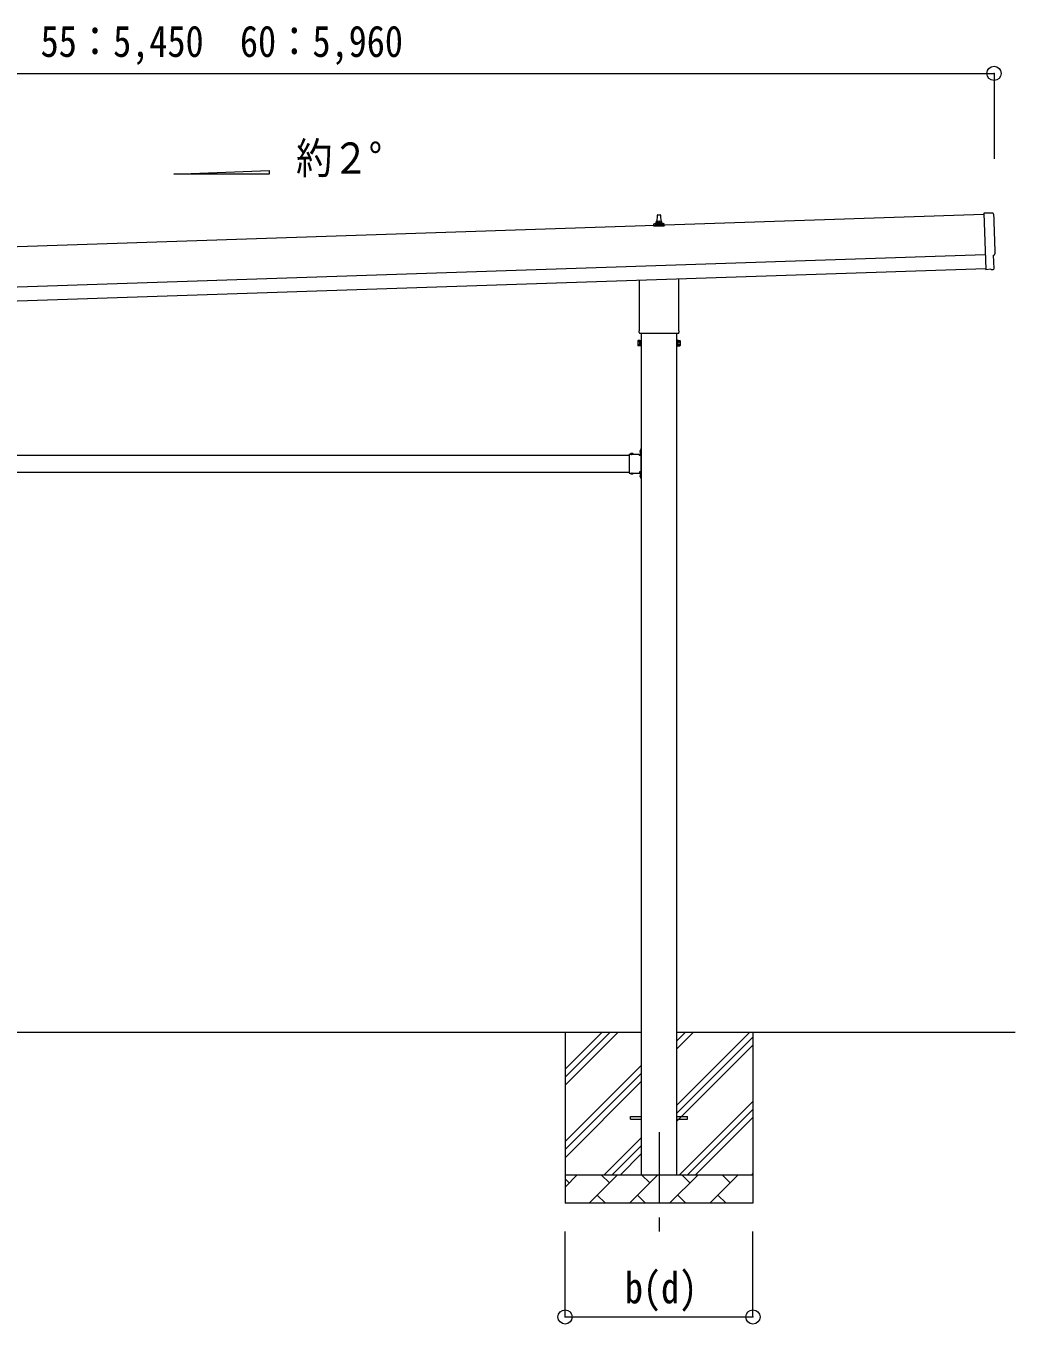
# Model space of a CAD drawing. Units: millimetres at full size, sheet at 1:50; details may follow other scales. Extents: x -14053 to 14053, y -9700 to 9700.
# Drawn here: x 5667 to 9142, y -6082 to -1522 of the extents above; entities that cross this region are included whole.
import ezdxf
from ezdxf.enums import TextEntityAlignment as Align

# ---------------------------------------------------------------- set-up
doc = ezdxf.new("R2010")
doc.units = ezdxf.units.MM
doc.header["$LTSCALE"] = 50
doc.header["$PDMODE"] = 32
doc.header["$PDSIZE"] = 50
doc.linetypes.add('CHAIN1', pattern=[8, 5, -1, 1, -1])
doc.linetypes.add('USER8', pattern=[4, 3, -1])
for name, color, linetype, lineweight in [('0-2_建具', 4, 'Continuous', 9), ('0-3_階段', 7, 'CHAIN1', 9), ('0-4_設備', 7, 'Continuous', 9), ('0-7_ハッチ', 7, 'Continuous', 9), ('0-8_外構', 6, 'Continuous', 9)]:
    doc.layers.add(name, color=color, linetype=linetype, lineweight=lineweight)
doc.styles.add('ＭＳ ゴシック', font='')
doc.styles.get('ＭＳ ゴシック').set_extended_font_data('MS Gothic')

msp = doc.modelspace()

# ---------------------------------------------------------------- linework, layer by layer
at = {"layer": '0-2_建具'}
for p, q in [((9032.91, -2184.46), (3649.9, -2363.89)), ((7885.55, -2209.94), (7886.27, -2186.42)), ((7887.27, -2185.44), (7895.82, -2185.44)), ((7896.82, -2186.42), (7897.55, -2209.94)), ((7873.3, -2225.44), (7873.3, -2217.73)), ((7909.8, -2225.44), (7873.3, -2225.44)), ((7873.68, -2216.94), (7909.41, -2216.94)), ((7874.06, -2216.76), (7880.78, -2215.13)), ((7881.16, -2214.94), (7901.93, -2214.94)), ((7881.55, -2214.16), (7881.55, -2209.94)), ((7882.55, -2209.94), (7900.55, -2209.94)), ((7901.55, -2214.16), (7901.55, -2209.94)), ((7909.03, -2216.76), (7902.31, -2215.13)), ((7909.8, -2225.44), (7909.8, -2217.73)), ((3654.56, -2503.81), (9037.57, -2324.38)), ((3656.23, -2553.79), (9039.24, -2374.35)), ((7823.25, -2589.43), (7823.25, -2414.98)), ((7959.85, -2410.43), (7959.85, -2589.43)), ((9039.33, -2377.12), (9039.37, -2378.12)), ((9058.99, -2377.46), (9065.89, -2376.87)), ((7821.55, -2598.2), (7821.55, -2592.7)), ((7961.55, -2592.7), (7961.55, -2598.2)), ((7817.55, -2627.7), (7818.3, -2626.39)), ((7817.55, -2627.7), (7817.55, -2644.7)), ((7824.55, -2631.3), (7818.3, -2631.3)), ((7824.55, -2641.11), (7818.3, -2641.11)), ((7959.48, -2601.7), (7823.61, -2601.7)), ((7829.05, -2601.7), (7829.05, -5557.54)), ((7954.05, -5557.54), (7954.05, -2601.7)), ((7958.55, -2631.3), (7964.79, -2631.3)), ((7958.55, -2641.11), (7964.79, -2641.11)), ((7965.55, -2627.7), (7964.79, -2626.39)), ((7965.55, -2627.7), (7965.55, -2644.7)), ((7817.55, -2644.7), (7818.3, -2646.02)), ((7824.55, -2646.02), (7818.3, -2646.02)), ((7827.05, -2645.4), (7824.55, -2645.4)), ((7956.05, -2645.4), (7958.55, -2645.4)), ((7958.55, -2646.02), (7964.79, -2646.02)), ((7965.55, -2644.7), (7964.79, -2646.02)), ((7827.05, -3006.54), (7829.05, -3006.54)), ((7827.05, -3006.54), (7827.05, -3026.54)), ((7829.05, -3006.54), (7829.05, -3026.54)), ((4896.05, -3029.54), (7787.05, -3029.54)), ((7787.05, -3026.54), (7787.05, -3092.54)), ((7787.05, -3026.54), (7827.05, -3026.54)), ((7790.15, -3026.03), (7790.15, -3026.54)), ((7790.15, -3026.54), (7801.95, -3026.54)), ((7826.54, -3010.64), (7827.05, -3010.64)), ((7827.05, -3010.64), (7827.05, -3022.44)), ((7829.05, -3013.54), (7827.05, -3013.54)), ((7829.05, -3019.54), (7827.05, -3019.54)), ((7827.05, -3030.54), (7827.05, -3088.54)), ((4896.05, -3089.54), (7787.05, -3089.54)), ((7787.05, -3092.54), (7827.05, -3092.54)), ((7790.15, -3093.05), (7790.15, -3092.54)), ((7790.15, -3092.54), (7801.95, -3092.54)), ((7823.05, -3089.54), (7828.55, -3089.54)), ((7827.05, -3090.54), (7823.05, -3090.54)), ((7826.54, -3096.64), (7827.05, -3096.64)), ((7827.05, -3092.54), (7827.05, -3112.54)), ((7827.05, -3096.64), (7827.05, -3108.44)), ((7829.05, -3099.54), (7827.05, -3099.54)), ((7829.05, -3092.54), (7829.05, -3112.54)), ((7829.05, -3105.54), (7827.05, -3105.54)), ((7827.05, -3112.54), (7829.05, -3112.54)), ((7791.55, -5353.04), (7829.05, -5353.04)), ((7791.55, -5362.04), (7791.55, -5353.04)), ((7791.55, -5362.04), (7829.05, -5362.04)), ((7954.05, -5353.04), (7991.55, -5353.04)), ((7954.05, -5362.04), (7991.55, -5362.04)), ((7991.55, -5362.04), (7991.55, -5353.04))]:
    msp.add_line(p, q, dxfattribs=at)
for points in [[(9064.35, -2179.97), (9032.74, -2179.37), (9039.33, -2377.12)], [(9068.63, -2373.79), (9067.06, -2326.78), (9067.66, -2326.76)], [(9058.24, -2377.22), (9057.55, -2376.61), (9039.37, -2378.12)], [(7824.55, -2646.02), (7824.55, -2626.39), (7818.3, -2626.39)], [(7824.55, -2645.4), (7824.55, -2627), (7827.05, -2627)], [(7958.55, -2645.4), (7958.55, -2627), (7956.05, -2627)], [(7958.55, -2646.02), (7958.55, -2626.39), (7964.79, -2626.39)], [(7790.15, -3026.03), (7801.95, -3026.03), (7801.95, -3026.54)], [(7827.05, -3030.54), (7823.05, -3030.54), (7823.05, -3028.54), (7827.05, -3028.54)], [(7823.05, -3029.54), (7828.55, -3029.54), (7828.55, -3089.54)], [(7826.54, -3010.64), (7826.54, -3022.44), (7827.05, -3022.44)], [(7790.15, -3093.05), (7801.95, -3093.05), (7801.95, -3092.54)], [(7827.05, -3088.54), (7823.05, -3088.54), (7823.05, -3090.54)], [(7826.54, -3096.64), (7826.54, -3108.44), (7827.05, -3108.44)]]:
    msp.add_lwpolyline(points, dxfattribs=at)
for points in [[(7827.05, -2646.7), (7827.05, -2625.7), (7829.05, -2625.7), (7829.05, -2646.7)], [(7956.05, -2646.7), (7956.05, -2625.7), (7954.05, -2625.7), (7954.05, -2646.7)]]:
    msp.add_lwpolyline(points, close=True, dxfattribs=at)
at = {"layer": '0-2_建具', "linetype": 'USER8'}
for points in [[(7793.55, -3023.93), (7794.9, -3026.71), (7796.05, -3027.31)], [(7798.55, -3023.93), (7797.19, -3026.71), (7796.05, -3027.31)], [(7824.43, -3014.04), (7827.21, -3015.39), (7827.82, -3016.54)], [(7824.43, -3019.04), (7827.21, -3017.68), (7827.82, -3016.54)], [(7793.55, -3095.15), (7794.9, -3092.37), (7796.05, -3091.76)], [(7798.55, -3095.15), (7797.19, -3092.37), (7796.05, -3091.76)], [(7824.43, -3100.04), (7827.21, -3101.39), (7827.82, -3102.54)], [(7824.43, -3105.04), (7827.21, -3103.68), (7827.82, -3102.54)]]:
    msp.add_lwpolyline(points, dxfattribs=at)
at = {"layer": '0-2_建具'}
for centre, radius, start, end in [((7887.27, -2186.44), 1, 90, 178.60509), ((7895.82, -2186.44), 1, 1.39491, 90), ((7874.3, -2217.73), 1, 103.62699, 180), ((7880.55, -2214.16), 1, 283.62699, 0), ((7885.63, -2210.58), 4.13, 90, 171.17633), ((7882.55, -2210.94), 1, 90, 180), ((7894.88, -2209.94), 4.83, 133.60282, 180), ((7888.21, -2209.94), 4.83, 0, 46.39718), ((7897.46, -2210.58), 4.13, 8.82367, 90), ((7900.55, -2210.94), 1, 0, 90), ((7902.55, -2214.16), 1, 180, 256.37301), ((7908.8, -2217.73), 1, 0, 76.37301), ((7825.55, -2592.7), 4, 125.09963, 180), ((7825.55, -2598.2), 4, 180, 194.47751), ((7957.55, -2592.7), 4, 0, 54.90037), ((7957.55, -2598.2), 4, 345.52249, 0), ((7821.89, -2628.84), 4.34, 145.61575, 214.38425), ((7833.79, -2636.2), 16.24, 162.41205, 197.58795), ((7821.89, -2643.57), 4.34, 145.61575, 214.38425), ((7825.55, -2598.2), 4, 194.47751, 241.04498), ((7957.55, -2598.2), 4, 298.95502, 345.52249), ((7949.3, -2636.2), 16.24, 342.41205, 17.58795), ((7961.2, -2628.84), 4.34, 325.61575, 34.38425), ((7961.2, -2643.57), 4.34, 325.61575, 34.38425), ((7796.05, -3031.77), 8.23, 44.2189, 135.7811), ((7832.28, -3016.54), 8.23, 134.2189, 225.7811), ((7827.05, -3026.54), 2, 270, 0), ((7796.05, -3087.31), 8.23, 224.2189, 315.7811), ((7832.28, -3102.54), 8.23, 134.2189, 225.7811), ((7827.05, -3092.54), 2, 0, 90)]:
    msp.add_arc(centre, radius, start, end, dxfattribs=at)
for centre, major_axis, ratio, start_param, end_param in [((9064.29, -2182.97), (3, 0.1), 0.99863, 6.2683889, 7.8016218), ((13829.85, -2094.58), (-4760.73, -158.69), 0.99863, 6.2683889, 6.2976778), ((9067.52, -2322.37), (4.4, 0.15), 0.99863, 4.712389, 6.2976778), ((9058.9, -2376.47), (0.75, -0.666), 0.9974, 4.712389, 5.5252311), ((9065.63, -2373.88), (2.25, -2), 0.9974, 5.5252311, 7.0411395)]:
    msp.add_ellipse(centre, major_axis=major_axis, ratio=ratio, start_param=start_param, end_param=end_param, dxfattribs=at)
at = {"layer": '0-3_階段'}
msp.add_line((7891.55, -5407.54), (7891.55, -5756.54), dxfattribs=at)
at = {"layer": '0-4_設備'}
for p, q in [((7829.05, -5057.54), (4854.05, -5057.54)), ((7561.55, -5057.54), (7561.55, -5657.54)), ((7561.55, -5242.59), (7746.6, -5057.54)), ((7561.55, -5214.3), (7718.31, -5057.54)), ((7561.55, -5186.02), (7690.03, -5057.54)), ((9142.42, -5057.54), (7954.05, -5057.54)), ((7954.05, -5312.64), (8209.14, -5057.54)), ((7954.05, -5114.65), (8011.15, -5057.54)), ((7954.05, -5086.36), (7982.87, -5057.54)), ((8221.55, -5057.54), (8221.55, -5657.54)), ((7954.05, -5340.92), (8221.55, -5073.42)), ((7954.05, -5369.21), (8221.55, -5101.71)), ((7561.55, -5440.58), (7829.05, -5173.08)), ((7561.55, -5468.86), (7829.05, -5201.36)), ((7561.55, -5497.15), (7829.05, -5229.65)), ((7963.7, -5557.54), (8221.55, -5299.7)), ((7991.99, -5557.54), (8221.55, -5327.98)), ((8020.27, -5557.54), (8221.55, -5356.26)), ((7699.14, -5557.54), (7829.05, -5427.64)), ((7727.43, -5557.54), (7829.05, -5455.92)), ((7755.71, -5557.54), (7829.05, -5484.21)), ((7561.55, -5557.54), (8221.55, -5557.54)), ((7561.55, -5600.43), (7604.44, -5557.54)), ((7645.86, -5657.54), (7745.86, -5557.54)), ((7717.31, -5586.09), (7688.75, -5557.54)), ((7787.28, -5657.54), (7887.28, -5557.54)), ((7858.73, -5586.09), (7830.17, -5557.54)), ((7928.7, -5657.54), (8028.7, -5557.54)), ((8000.15, -5586.09), (7971.6, -5557.54)), ((8070.12, -5657.54), (8170.12, -5557.54)), ((8141.57, -5586.09), (8113.02, -5557.54)), ((8218.26, -5557.54), (8221.55, -5554.25)), ((7575.89, -5586.09), (7561.55, -5571.75)), ((7674.41, -5628.98), (7702.97, -5657.54)), ((7815.83, -5628.98), (7844.39, -5657.54)), ((7957.26, -5628.98), (7985.81, -5657.54)), ((8098.68, -5628.98), (8127.23, -5657.54)), ((8221.55, -5657.54), (7561.55, -5657.54))]:
    msp.add_line(p, q, dxfattribs=at)
at = {"layer": '0-7_ハッチ', "color": 4}
for p, q in [((6186.23, -2042.35), (6522.23, -2029.93)), ((6522.23, -2042.35), (6186.23, -2042.35)), ((6522.23, -2029.93), (6522.23, -2042.35))]:
    msp.add_line(p, q, dxfattribs=at)
at = {"layer": '0-8_外構'}
for p, q in [((3618.9, -1688.57), (9068.57, -1688.57)), ((9068.57, -1688.57), (9068.57, -1988.57)), ((7561.55, -6056.54), (7561.55, -5756.54)), ((8221.55, -6056.54), (8221.55, -5756.54)), ((7561.55, -6056.54), (8221.55, -6056.54))]:
    msp.add_line(p, q, dxfattribs=at)
for p in [(9068.57, -1688.57), (7561.55, -6056.54), (8221.55, -6056.54)]:
    msp.add_point(p, dxfattribs=at)

# ---------------------------------------------------------------- texts
at = {"layer": '0-7_ハッチ', "style": 'ＭＳ ゴシック', "width": 0.85}
msp.add_text('約２°', height=110, dxfattribs=at).set_placement((6616.43, -2074.24), align=Align.BOTTOM_LEFT)
at = {"layer": '0-8_外構', "color": 7, "style": 'ＭＳ ゴシック', "width": 0.85}
for s, p in [('55：5,450\u300060：5,960', (5718.74, -1663.57)), ('b(d)', (7771.55, -6041.54))]:
    msp.add_text(s, height=110, dxfattribs=at).set_placement(p, align=Align.BOTTOM_LEFT)

doc.saveas('drawing.dxf')
